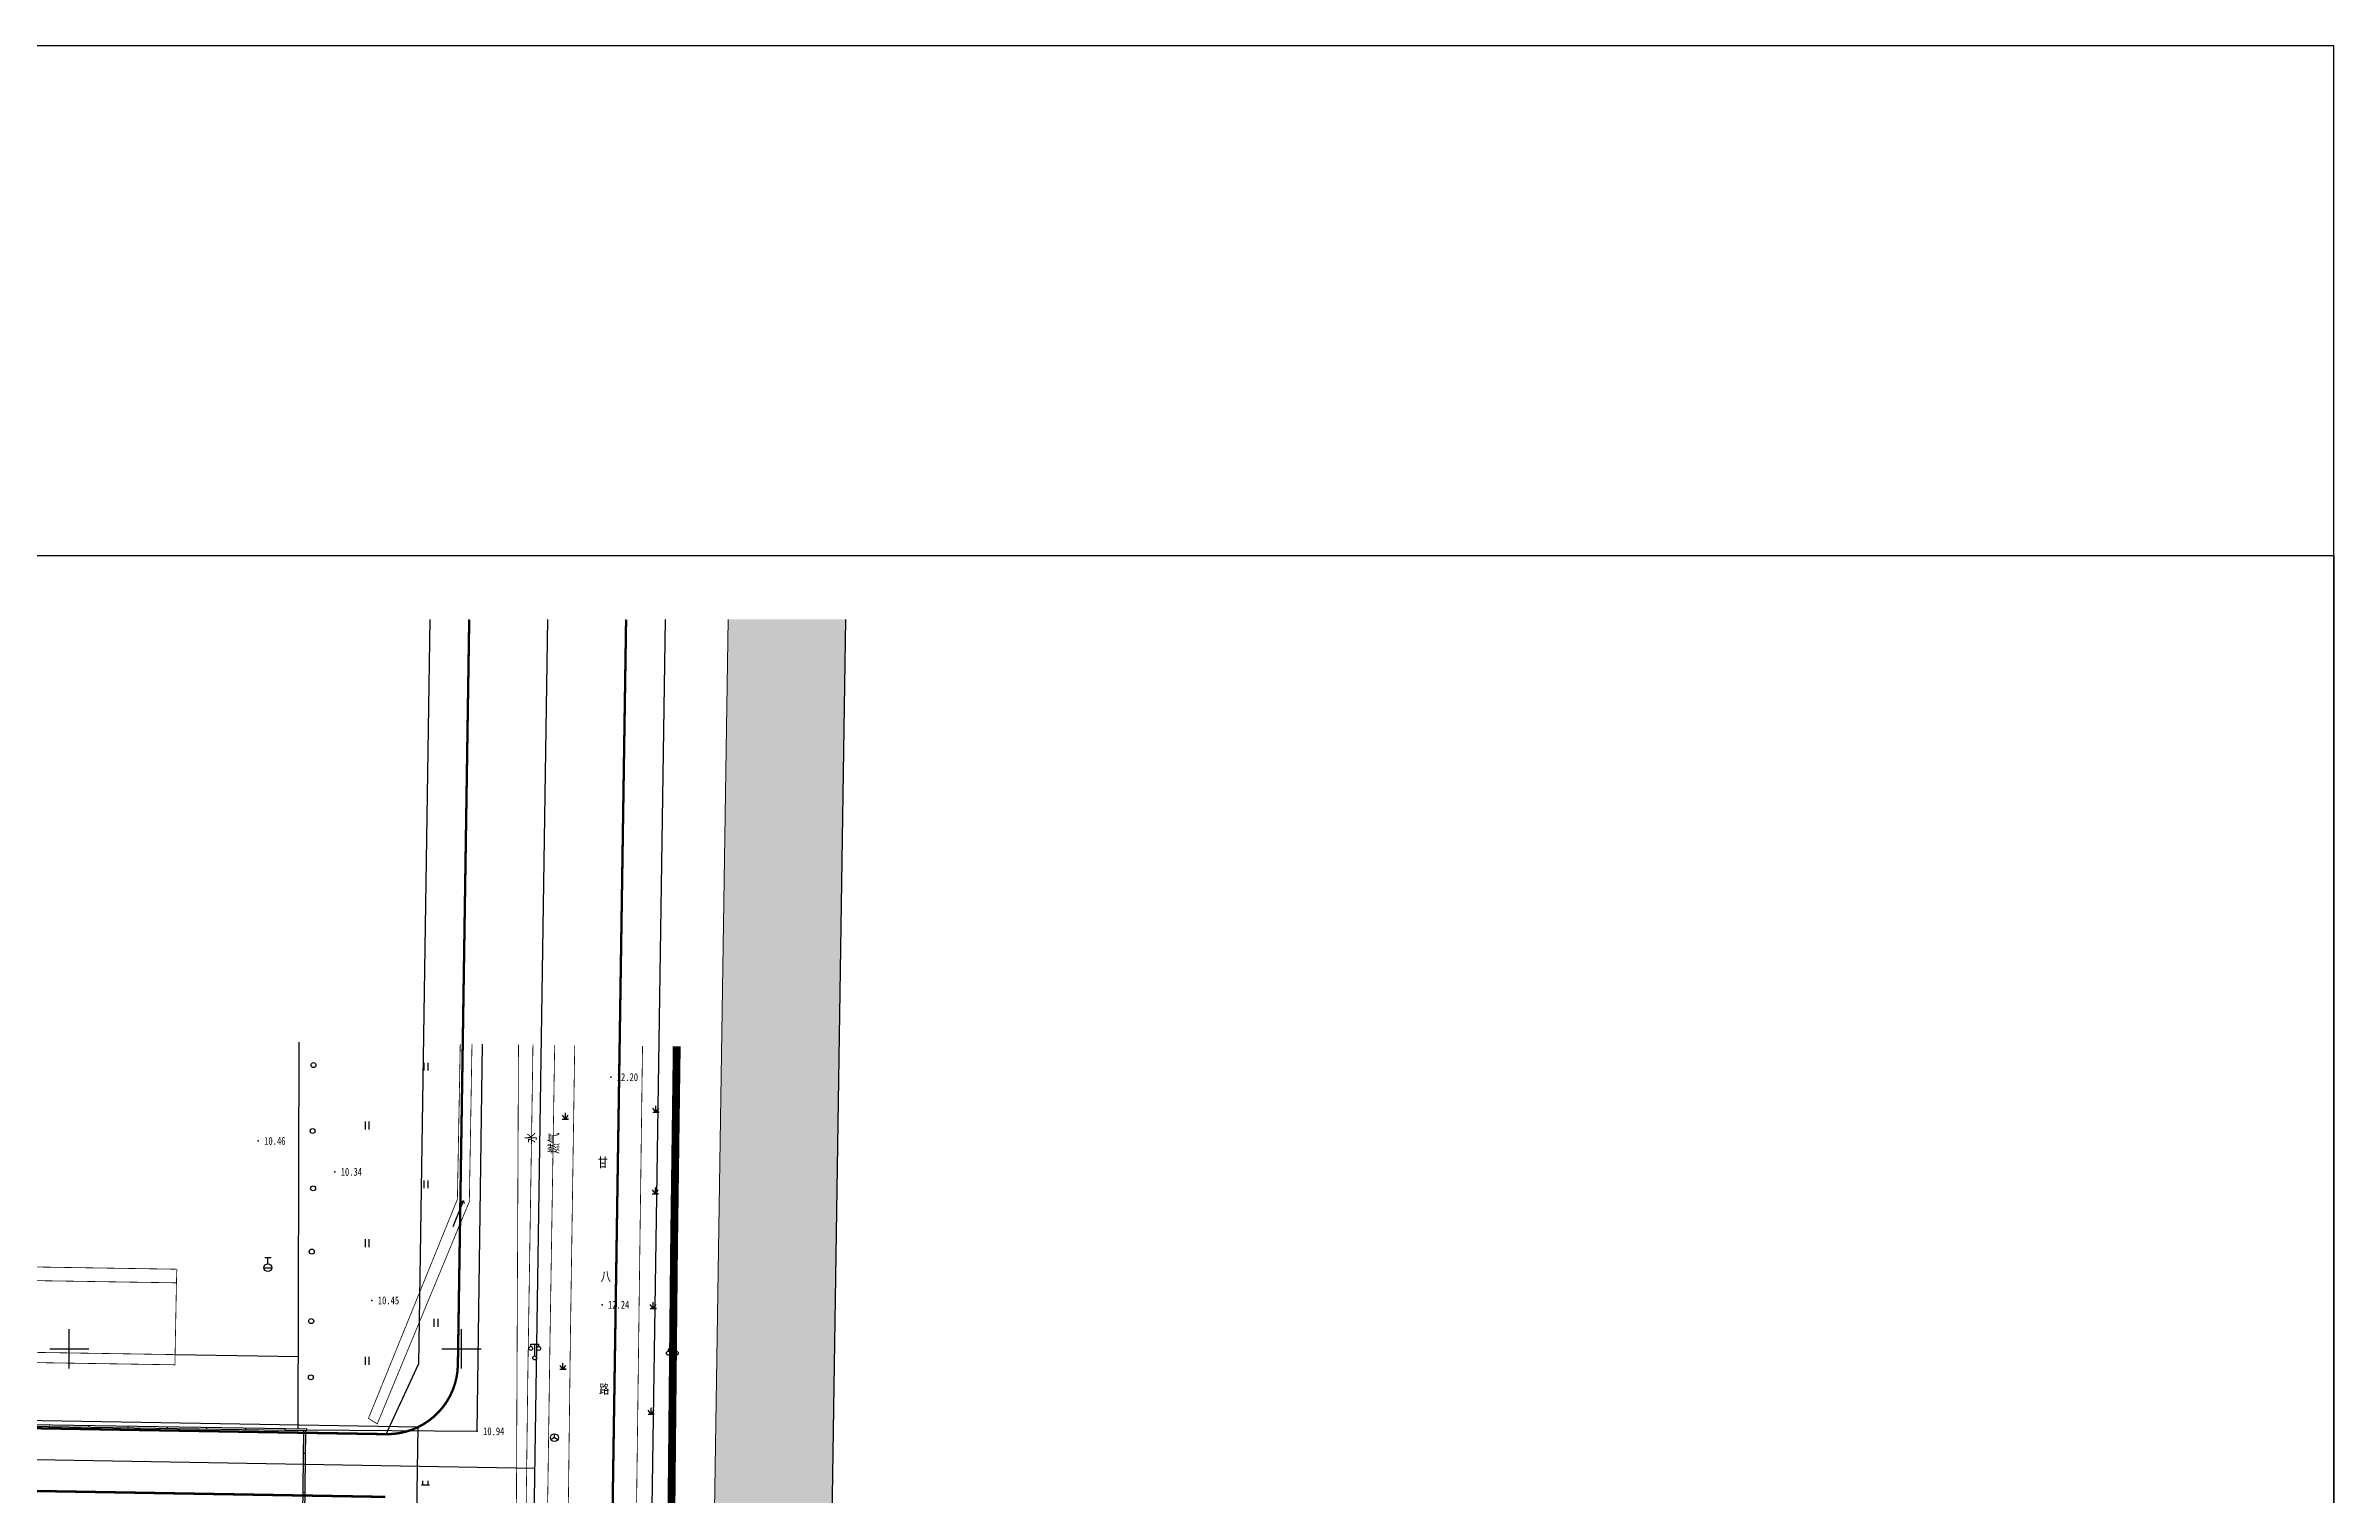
# Model space of a CAD drawing. Header units: millimetres. Extents: x -439850 to 440374, y 3556331 to 3581716.
# Drawn here: x 440082.7 to 440374.5, y 3581531.6 to 3581716.3 of the extents above; entities that cross this region are included whole.
import ezdxf
from ezdxf.enums import TextEntityAlignment as Align

# ---------------------------------------------------------------- set-up
doc = ezdxf.new("R2010")
doc.units = ezdxf.units.MM
doc.header["$LTSCALE"] = 1000
doc.header["$MEASUREMENT"] = 0
doc.linetypes.add('CENTER', pattern=[2, 1.25, -0.25, 0.25, -0.25])
for name, color, linetype in [('02E1水域', 131, 'Continuous'), ('02E1水域_H', 131, 'Continuous'), ('14中心线', 1, 'CENTER'), ('14缘石线', 7, 'Continuous'), ('14道路红线', 7, 'Continuous'), ('17特殊管线', 62, 'Continuous'), ('18标注', 7, 'Continuous'), ('dx', 250, 'Continuous'), ('F弹性', 55, 'Continuous'), ('TG_SUNBUILD', 41, 'Continuous')]:
    doc.layers.add(name, color=color, linetype=linetype)
doc.styles.add('HZ', font='', dxfattribs={"width": 0.8})
doc.styles.get('HZ').set_extended_font_data('SimSun')

# ---------------------------------------------------------------- blocks, each defined once
blk = doc.blocks.new('GC155')
for p, q in [((4, 0), (0.5, 0)), ((3.419160948947703, 0), (2.919160948947703, 0.5)), ((2.919160948947703, -0.5), (3.419160948947703, 0)), ((4, 0), (3.5, 0.5)), ((3.5, -0.5), (4, 0))]:
    blk.add_line(p, q)
blk.add_circle((0, 0), 0.5)
blk = doc.blocks.new('GC048')
for q in [(-0.8660254037844382, -0.5), (0, 1), (0.8660254037844382, -0.5)]:
    blk.add_line((0, 0), q)
blk.add_circle((0, 0), 1)
blk = doc.blocks.new('GC133')
for p, q in [((-0.8102439681299358, 2.588389444089591), (0.7897560318700644, 2.588389444089591)), ((-0.0102439681299358, 0.988389444089593), (-0.0102439681299358, 2.588389444089591)), ((-1.010243968129935, -0.0116105559104072), (0.9897560318700639, -0.0116105559104072))]:
    blk.add_line(p, q)
blk.add_circle((-0.0102439681299358, -0.0116105559104072), 1)
blk = doc.blocks.new('GC097')
for p, q in [((-0.9999608355656608, 2.918269045633238), (-0.9999608355656608, 3.518269045633268)), ((-0.9999608355656608, 3.518269045633268), (1.000039164434339, 3.518269045633268)), ((3.91644343392e-05, 0.5182690456332693), (3.91644343392e-05, 3.518269045633268)), ((1.000039164434339, 3.518269045633268), (1.000039164434339, 2.918269045633259))]:
    blk.add_line(p, q)
for centre in [(-0.9999608355656608, 2.418269045633238), (0.0075058946569584, 0), (1.000039164434339, 2.418269045633238)]:
    blk.add_circle(centre, 0.5)
blk = doc.blocks.new('GC124')
for p, q in [((0, -0.7999999999999995), (-0.75, 0.2000000000000005)), ((0, -0.7999999999999995), (0, 0.7999999999999995)), ((0, -0.7999999999999995), (0.75, 0.2000000000000005)), ((-0.8, -0.7999999999999995), (0.75, -0.7999999999999995)), ((0.7999999999999994, -0.7999999999999995), (0, -0.7999999999999995))]:
    blk.add_line(p, q)
blk = doc.blocks.new('GC121')
for p, q in [((-0.4998742016750211, -0.6422619341673022), (-0.4998742016750211, 1.357738065832697)), ((-0.4998742016750211, -0.6422619341673022), (-0.4998742016750211, 0.857738065832698)), ((0.5001257983249792, -0.6422619341673022), (0.5001257983249792, 1.357738065832697))]:
    blk.add_line(p, q)
blk = doc.blocks.new('GC119')
for p, q in [((-1, 0), (1, 0)), ((-0.700000000000003, 0), (-0.700000000000003, 1)), ((0.6999999999999958, 0), (0.6999999999999958, 1))]:
    blk.add_line(p, q)
blk = doc.blocks.new('GC264')
at = {"linetype": 'Continuous'}
for p, q in [((0, 0), (7, 0)), ((7, 0), (6.499998530717959, 0.3999999999972985)), ((7, 0), (6.499998530717959, -0.3999999999972985))]:
    blk.add_line(p, q, dxfattribs=at)

msp = doc.modelspace()

# ---------------------------------------------------------------- hatches: boundary and pattern name
at = {"layer": '02E1水域_H', "extrusion": (0, 0, -1)}
msp.add_hatch(color=137, dxfattribs=at).paths.add_polyline_path([(-440184.7069960063, 3581643.156749289), (-440169.7052651243, 3581643.156749289), (-440166.4642700887, 3581429.821018379), (-440176.0722625865, 3581421.488268995), (-440181.3521170157, 3581422.324700802)])

# ---------------------------------------------------------------- linework, layer by layer
at = {"layer": '02E1水域', "color": 7, "linetype": 'Continuous', "lineweight": 0, "ltscale": 0.02, "extrusion": (0, 0, -1)}
msp.add_lwpolyline([(-440169.7052651243, 3581643.156749289), (-440166.4642700887, 3581429.821018379), (-440176.0722625865, 3581421.488268995), (-440181.3521170157, 3581422.324700802), (-440184.7069960063, 3581643.156749289)], dxfattribs=at)
at = {"layer": '14中心线', "extrusion": (0, 0, -1)}
msp.add_line((439779.9545975491, 3581541.135421864), (440145.0589526268, 3581534.964332661), dxfattribs=at)
msp.add_lwpolyline([(-440146.7026111157, 3581643.156749289), (-440143.1172789703, 3581407.155322125)], dxfattribs=at)
at = {"layer": '14缘石线', "extrusion": (0, 0, -1), "const_width": 0.3}
msp.add_lwpolyline([(-440156.7037650326, 3581643.156749289), (-440153.5963144833, 3581438.611470168)], dxfattribs=at)
at = {"layer": '14道路红线', "extrusion": (0, 0, -1)}
for points in [[(-440131.7008802407, 3581643.156749289), (-440130.2586502009, 3581548.223188351)], [(-440161.7043419912, 3581643.156749289), (-440158.5673930552, 3581436.669764073)], [(-440126.1070130849, 3581539.285234628), (-440130.2586502009, 3581548.223188351)]]:
    msp.add_lwpolyline(points, dxfattribs=at)
at = {"layer": '14道路红线', "extrusion": (0, 0, -1), "const_width": 0.3}
for points in [[(-440135.2580733065, 3581548.147237147), (-440136.7014571991, 3581643.156749289)], [(-439798.7248415018, 3581544.818733629), (-440126.1070130849, 3581539.285234628)], [(-439790.7740122117, 3581536.95197796), (-440126.0162635064, 3581531.285625836)]]:
    msp.add_lwpolyline(points, dxfattribs=at)
msp.add_lwpolyline([(-440126.1070130849, 3581539.285234628, -0.4147144478367303), (-440135.2580733065, 3581548.147237147)], format="xyb", dxfattribs=at)
at = {"layer": '17特殊管线', "color": 1, "linetype": 'ByBlock', "extrusion": (0, 0, -1), "const_width": 1}
msp.add_lwpolyline([(-440160.9393429086, 3581372.258620758), (-440160.6897930691, 3581404.944958797), (-440161.6024951668, 3581452.256164445), (-440162.2431672763, 3581505.36027054), (-440162.8088160259, 3581562.589306453), (-440163.1598360046, 3581588.738953728)], dxfattribs=at)
at = {"layer": '18标注', "color": 4, "ltscale": 0.02}
msp.add_lwpolyline([(439698.1239420025, 3581173.155137408), (440374.4135912933, 3581173.155137408), (440374.4135912933, 3581716.309998549), (439698.1239420025, 3581716.309998549)], close=True, dxfattribs=at)
at = {"layer": 'dx', "color": 250, "linetype": 'Continuous'}
for p, q in [((440085.7225524425, 3581547.674194642), (440085.7225524425, 3581552.674194642)), ((440135.7225524425, 3581547.674194642), (440135.7225524425, 3581552.674194642)), ((440083.2225524425, 3581550.174194642), (440088.2225524425, 3581550.174194642)), ((440133.2225524425, 3581550.174194642), (440138.2225524425, 3581550.174194642))]:
    msp.add_line(p, q, dxfattribs=at)
at = {"layer": 'dx', "color": 250, "linetype": 'Continuous', "const_width": 0.1000000014901161, "flags": 128}
for points in [[(439698.123942006, 3581651.321028497), (440374.4135912922, 3581651.321028495), (440374.4135912908, 3581173.155137391), (439698.1239420047, 3581173.155137392)], [(440064.9023790065, 3581560.775027814), (440064.8375972172, 3581559.121286572), (440099.3810889682, 3581558.578764898), (440099.408010474, 3581559.98964672), (440099.4386721822, 3581560.043897117), (440099.452533629, 3581560.104651592), (440099.4267226686, 3581560.225242745), (440099.3892074757, 3581560.275000722), (440099.3390261557, 3581560.311947725), (440099.2803727354, 3581560.33299582), (440099.2181493186, 3581560.336385858), (440099.15755638, 3581560.321834509), (440065.1830201525, 3581560.853668544), (440065.116371616, 3581560.864905825), (440065.0725458759, 3581560.860698273), (440065.017189613, 3581560.846494522), (440064.9857986109, 3581560.83473401), (440064.9308366506, 3581560.7953959), (440064.9023790065, 3581560.775027814), (440064.8753554092, 3581560.715173918), (440064.8601657618, 3581560.681530744), (440064.8561477492, 3581560.547445362), (440064.8561494658, 3581560.54757733)], [(440099.3810889682, 3581558.578764898), (440099.2065210101, 3581549.430139975), (440064.7175910157, 3581549.97277504), (440064.8375972179, 3581559.121286627)], [(440064.7175910157, 3581549.97277504), (440099.20652101, 3581549.430139971), (440099.1860838848, 3581548.128820305), (440064.698149225, 3581548.670450665)]]:
    msp.add_lwpolyline(points, close=True, dxfattribs=at)
at = {"layer": 'dx', "color": 250, "linetype": 'Continuous', "flags": 128}
for points in [[(440114.8968149535, 3581540.00072096), (440115.0398599503, 3581589.267355401)], [(440115.9884733975, 3581539.838675019), (440137.7153771408, 3581539.657544298), (440138.4002111251, 3581589.010837222)], [(440099.2065210101, 3581549.430139975), (440114.9234751557, 3581549.18285569)], [(439948.2209104561, 3581542.343928774), (440115.9868406952, 3581539.733735719)], [(439948.2209104561, 3581542.343928774), (440115.9868406952, 3581539.733735719)], [(439948.2247995548, 3581542.593894295), (440115.9907297939, 3581539.983701241)], [(440088.2054914658, 3581540.415999002), (440088.2016023671, 3581540.166033481)], [(440093.2048018911, 3581540.338217028), (440093.2009127925, 3581540.088251506)], [(440098.2041123167, 3581540.260435053), (440098.2002232178, 3581540.010469532)], [(440103.203422742, 3581540.182653078), (440103.1995336433, 3581539.932687557)], [(440108.2027331674, 3581540.104871103), (440108.1988440686, 3581539.854905582)], [(440113.2020435928, 3581540.027089129), (440113.198154494, 3581539.777123607)], [(440114.6322790187, 3581456.873754837), (440115.6092895477, 3581539.738663655)], [(440114.8822574179, 3581456.870807491), (440115.8592679469, 3581539.735716309)], [(440114.8822574179, 3581456.870807491), (440115.8592679469, 3581539.735716309)], [(440115.9868406952, 3581539.733735719), (440115.9907297939, 3581539.983701241)], [(440115.5754296247, 3581536.866842581), (440115.825408024, 3581536.863895235)]]:
    msp.add_lwpolyline(points, dxfattribs=at)
at = {"layer": 'dx', "color": 250, "linetype": 'Continuous', "const_width": 0.1000000014901161, "flags": 128}
for points in [[(440135.5605055584, 3581589.042019805), (440135.1962429365, 3581569.23419319), (440123.8524262336, 3581541.289303941), (440124.979267741, 3581540.604994446), (440136.7219067202, 3581568.950740671), (440137.0549443446, 3581589.025609491)], [(440135.5605055585, 3581589.042019805), (440135.1962429366, 3581569.23419319), (440123.8524262335, 3581541.289303941)], [(440123.8524262335, 3581541.289303941), (440124.9792677413, 3581540.604994446), (440136.7219067201, 3581568.950740671), (440137.0549443445, 3581589.025609491)], [(440140.4329245226, 3581406.171803358), (440142.5765405916, 3581498.517268802), (440142.9855065722, 3581588.960486454)], [(440144.8250309011, 3581588.940286782), (440144.7709877148, 3581584.904821514), (440144.1712265869, 3581546.594465573)], [(440146.9861569095, 3581550.294419832), (440147.5990878178, 3581588.909825081)], [(440149.6041033269, 3581551.856409057), (440150.1544883517, 3581588.881764428)], [(440158.8008982315, 3581588.786818882), (440158.7427522485, 3581584.782906993)], [(440163.159835997, 3581588.738953729), (440162.8088160187, 3581562.589306455)], [(440158.7427522485, 3581584.782906993), (440158.394916548, 3581558.249353469), (440157.8941585049, 3581519.142011594)], [(440162.2431672688, 3581505.360270541), (440162.8088160187, 3581562.589306455)], [(440146.9861569095, 3581550.294419832), (440145.1729424155, 3581423.864546317)], [(440143.1883392151, 3581361.913123963), (440143.1807193836, 3581466.860807565), (440144.1712265869, 3581546.594465573)], [(440083.2061810405, 3581540.493780977), (440083.2022919416, 3581540.243815456)], [(440115.5164827119, 3581531.867274596), (440115.7664611111, 3581531.864327252)]]:
    msp.add_lwpolyline(points, dxfattribs=at)
msp.add_lwpolyline([(440145.4620380046, 3581407.035832534, 0.1941783917059107), (440147.6909900307, 3581408.759816698), (440148.990413417, 3581501.657254015), (440149.6041033269, 3581551.856409057)], format="xyb", dxfattribs=at)
at = {"layer": 'dx', "color": 250, "linetype": 'Continuous', "flags": 128}
msp.add_lwpolyline([(439773.149687209, 3581479.298020926), (439789.5759708651, 3581491.898143667), (439822.6439534774, 3581538.0686155), (439827.7054405109, 3581545.329038797), (440130.1370241982, 3581540.217261079), (440128.4097480824, 3581426.520785611), (440115.7585021892, 3581411.933394337), (439785.0175585275, 3581359.53758512), (439765.3584004109, 3581376.493300859), (439765.5662744531, 3581397.896013086, -0.0416138493033392), (439773.1496872092, 3581479.298020926)], format="xyb", dxfattribs=at)
at = {"layer": 'dx', "color": 250, "linetype": 'Continuous'}
for centre in [(440116.8494511708, 3581586.338630568, 13.886), (440116.7466708349, 3581577.934171312, 12.53714766524006), (440116.8025457473, 3581570.630895829, 13.113), (440116.6245969368, 3581562.561031188, 13.106), (440116.5676507916, 3581553.702180609, 13.511), (440116.5116171659, 3581546.525694971, 13.359)]:
    msp.add_circle(centre, 0.3158668563052554, dxfattribs=at)
for p in [(440154.7568194998, 3581584.804882823, 12.173), (440154.7568194998, 3581584.804882823, 12.173), (440109.8126278156, 3581576.676751889, 10.204), (440109.8126278156, 3581576.676751889, 10.204), (440119.5686012213, 3581572.734697541, 10.34), (440119.5686012213, 3581572.734697541, 10.34), (440124.3007956193, 3581556.339241684, 10.45), (440124.3007956193, 3581556.339241684, 10.45), (440153.6407492666, 3581555.77885006, 11.441), (440153.6407492666, 3581555.77885006, 11.441), (440137.7153771408, 3581539.657544298, 10.942), (440137.7153771408, 3581539.657544298, 10.942)]:
    msp.add_point(p, dxfattribs=at)
at = {"layer": 'F弹性', "color": 7, "ltscale": 0.02, "extrusion": (0, 0, -1)}
msp.add_lwpolyline([(-440196.3047955552, 3581424.693496397), (-440181.3521170157, 3581422.324700802), (-440184.7069960063, 3581643.156749289)], dxfattribs=at)
at = {"layer": 'TG_SUNBUILD', "color": 4}
msp.add_lwpolyline([(439698.12394201, 3581651.321028497), (440374.4135912964, 3581651.321028494), (440374.413591294, 3581173.15513739), (439698.1239420079, 3581173.155137392)], close=True, dxfattribs=at)

# ---------------------------------------------------------------- block references
at = {"layer": 'dx', "color": 250, "linetype": 'Continuous', "xscale": 0.5, "yscale": 0.5, "zscale": 0.5}
for name, p in [('GC121', (440131.2097290689, 3581585.964714727)), ('GC121', (440123.7099006327, 3581578.464796735)), ('GC124', (440148.9596724489, 3581579.86016575)), ('GC124', (440160.5025864511, 3581580.745860274)), ('GC121', (440131.2098186237, 3581570.9649683)), ('GC124', (440160.4322395886, 3581570.319652125)), ('GC121', (440123.7099901876, 3581563.465050308)), ('GC133', (440111.0389649895, 3581560.514167553)), ('GC124', (440160.1616614132, 3581555.707174012)), ('GC121', (440132.4817518542, 3581553.293506058)), ('GC097', (440145.0521973113, 3581549.003430109, 11.467)), ('GC097', (440162.5979043524, 3581548.39154521, 15.68)), ('GC121', (440123.7100797426, 3581548.465303881)), ('GC124', (440148.6568307407, 3581547.951168837)), ('GC124', (440159.8997107726, 3581542.224552451)), ('GC048', (440147.5662154829, 3581538.841616906, 11.319)), ('GC119', (440131.1298312953, 3581532.814892058))]:
    msp.add_blockref(name, p, dxfattribs=at)
at = {"layer": 'dx', "color": 250, "linetype": 'Continuous'}
for name, p, xscale, yscale, zscale, rotation in [('GC264', (440134.6384052717, 3581565.781541138), 0.5000000001920789, 0.5000000001920789, 0.5000000001920789, 67.78559659737033), ('GC155', (440162.8088160187, 3581562.589306455, 18.387), 0.4999999999952669, 0.4999999999952669, 0.4999999999952669, 89.23093588566866), ('GC155', (440162.8088160187, 3581562.589306455, 18.387), 0.5000000001714012, 0.5000000001714012, 0.5000000001714012, 269.4337100014871)]:
    msp.add_blockref(name, p, dxfattribs=dict(at, xscale=xscale, yscale=yscale, zscale=zscale, rotation=rotation))

# ---------------------------------------------------------------- texts
at = {"layer": 'dx', "color": 250, "linetype": 'Continuous', "style": 'HZ', "width": 0.8}
for s, p in [('12.20', (440155.5068098064, 3581584.304895754, 12.17279421736106)), ('10.46', (440110.562618122, 3581576.17676482, 10.20382750299452)), ('10.34', (440120.3185915277, 3581572.234710472, 10.33982520393603)), ('10.45', (440125.0507859258, 3581555.839254615, 10.44982334440345)), ('12.24', (440154.3907395731, 3581555.278862991, 11.44080659170524)), ('10.94', (440138.4653674473, 3581539.157557227, 10.94181502722129))]:
    msp.add_text(s, height=0.9999830951582239, rotation=0.0003420697474519, dxfattribs=at).set_placement(p)
for s, height, rotation, p in [('水', 1.249978868947779, 90.62699827676262, (440144.5472412469, 3581577.071635941, 16.37572316631108)), ('燃气', 1.249978868947779, 90.62699827676262, (440147.4283600768, 3581576.371740382)), ('甘', 1.199999999999999, 0.0003420697474519, (440153.73832501, 3581573.947725404)), ('八', 1.199999999999999, 0.0003420697474519, (440154.1221026763, 3581559.352737757)), ('路', 1.199999999999999, 0.0003420697474519, (440153.9050050289, 3581545.061433825))]:
    msp.add_text(s, height=height, rotation=rotation, dxfattribs=at).set_placement(p, align=Align.MIDDLE)

doc.saveas('drawing.dxf')
